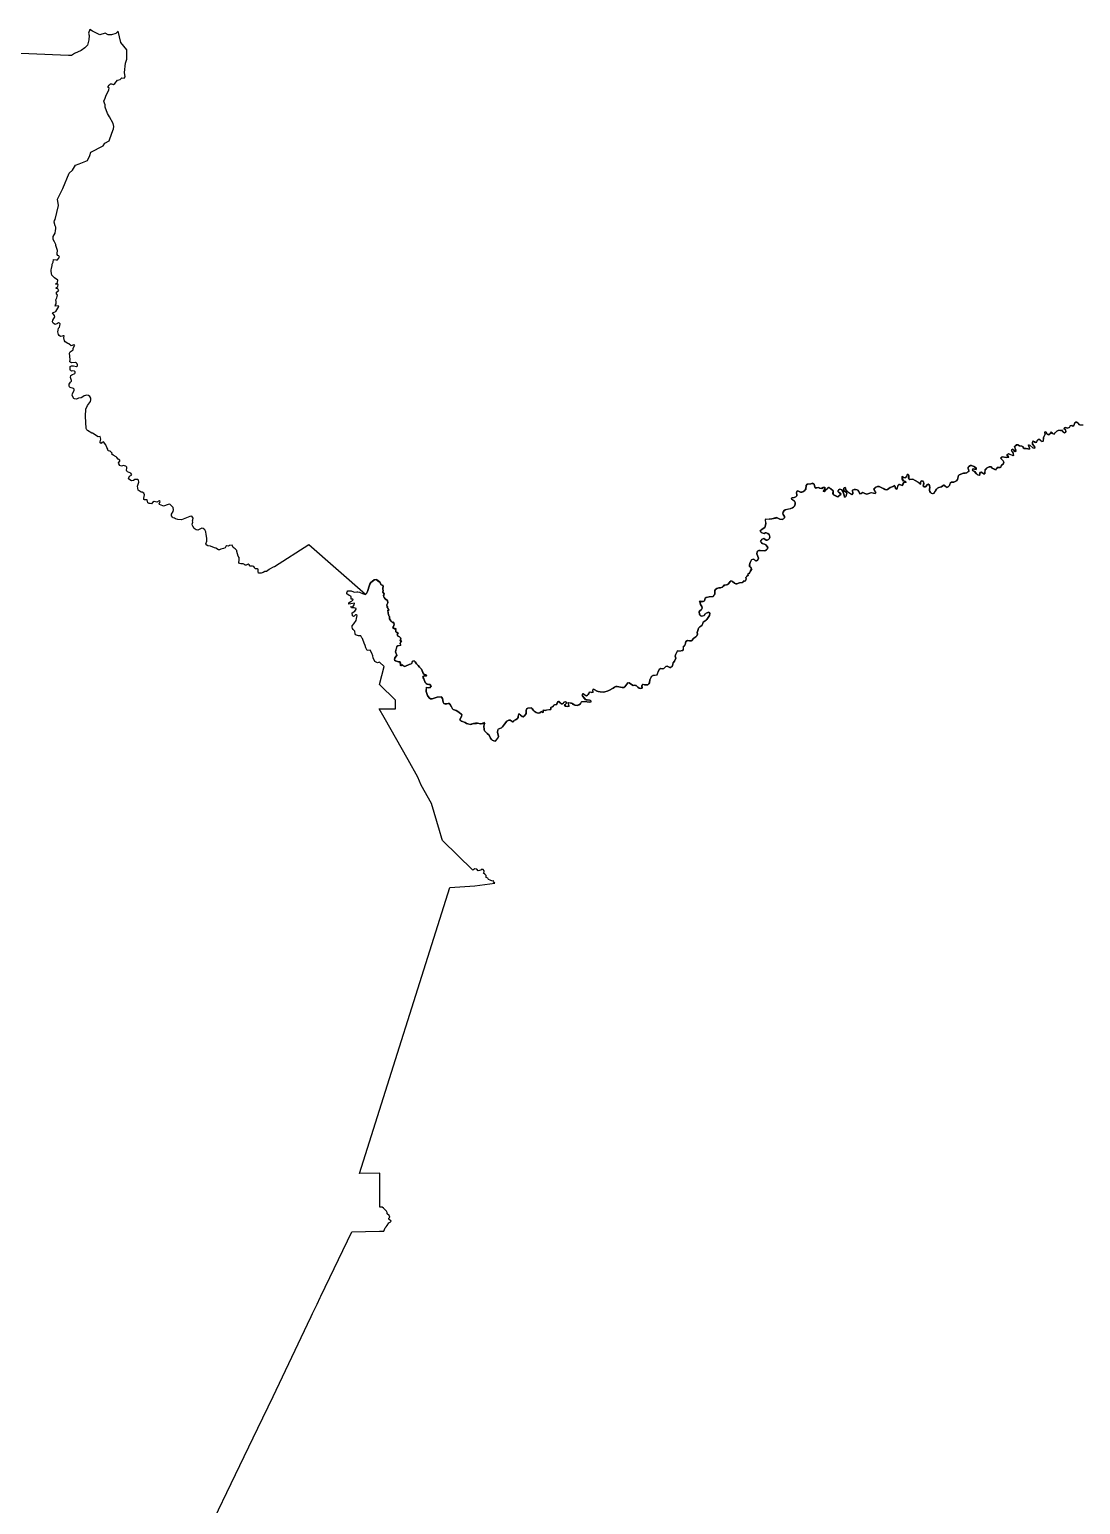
# Model space of a CAD drawing. Extents: x -74 to -34.8, y -33.8 to 5.3.
# Drawn here: x -58.528 to -56.103, y -19.663 to -16.261 of the extents above; entities that cross this region are included whole.
import ezdxf

# ---------------------------------------------------------------- set-up
doc = ezdxf.new("R2010")
doc.units = 0
doc.header["$LTSCALE"] = 2
doc.layers.add('UFEBRASIL', color=7, linetype='Continuous')

msp = doc.modelspace()

# ---------------------------------------------------------------- linework, layer by layer
at = {"layer": 'UFEBRASIL'}
for points in [[(-56.0969, -17.1736), (-56.1037, -17.1735), (-56.1052, -17.1725), (-56.1086, -17.1687), (-56.1123, -17.1663), (-56.114, -17.1666), (-56.1163, -17.1686), (-56.1185, -17.1744), (-56.1208, -17.1757), (-56.1231, -17.1746), (-56.1269, -17.175), (-56.1276, -17.1763), (-56.1288, -17.1794), (-56.1333, -17.1805), (-56.1355, -17.1801), (-56.1379, -17.1789), (-56.1401, -17.1795), (-56.1411, -17.1814), (-56.1378, -17.1847), (-56.1364, -17.1892), (-56.1378, -17.1905), (-56.1399, -17.1912), (-56.144, -17.1891), (-56.1453, -17.1849), (-56.149, -17.1859), (-56.1545, -17.1859), (-56.1572, -17.1871), (-56.161, -17.1915), (-56.1647, -17.1946), (-56.1675, -17.1928), (-56.1708, -17.1887), (-56.1749, -17.1951), (-56.1785, -17.1955), (-56.18, -17.1941), (-56.1832, -17.1892), (-56.1862, -17.1904), (-56.1845, -17.1946), (-56.1881, -17.2021), (-56.1891, -17.2104), (-56.1919, -17.211), (-56.1935, -17.2102), (-56.1982, -17.2062), (-56.2004, -17.2063), (-56.2027, -17.2091), (-56.2055, -17.2141), (-56.209, -17.2118), (-56.213, -17.2106), (-56.2138, -17.213), (-56.2133, -17.2174), (-56.2082, -17.2242), (-56.2088, -17.2273), (-56.213, -17.2259), (-56.22, -17.2201), (-56.2233, -17.2206), (-56.2203, -17.2269), (-56.2209, -17.2288), (-56.2286, -17.2271), (-56.2351, -17.2267), (-56.2355, -17.2239), (-56.2379, -17.2222), (-56.2433, -17.2211), (-56.2478, -17.2193), (-56.2513, -17.219), (-56.255, -17.2225), (-56.2523, -17.2342), (-56.2559, -17.2341), (-56.257, -17.2314), (-56.2591, -17.2293), (-56.2624, -17.2312), (-56.2618, -17.233), (-56.2581, -17.2378), (-56.2579, -17.2445), (-56.2667, -17.2403), (-56.269, -17.2398), (-56.2727, -17.2431), (-56.2718, -17.2445), (-56.2681, -17.2481), (-56.2735, -17.2484), (-56.2834, -17.2467), (-56.2854, -17.2474), (-56.2865, -17.2505), (-56.2811, -17.2558), (-56.2801, -17.2592), (-56.2817, -17.2634), (-56.2853, -17.2657), (-56.286, -17.2673), (-56.2866, -17.2704), (-56.2884, -17.2714), (-56.295, -17.2713), (-56.2972, -17.2745), (-56.2996, -17.2766), (-56.3035, -17.2743), (-56.3077, -17.2726), (-56.3093, -17.2698), (-56.3135, -17.2694), (-56.3196, -17.2725), (-56.3236, -17.2779), (-56.3233, -17.2857), (-56.3262, -17.2859), (-56.3322, -17.2817), (-56.335, -17.2824), (-56.3355, -17.2857), (-56.3359, -17.2899), (-56.3405, -17.2879), (-56.344, -17.2853), (-56.3482, -17.2795), (-56.3503, -17.279), (-56.352, -17.2764), (-56.3503, -17.2745), (-56.3478, -17.2747), (-56.3435, -17.2759), (-56.343, -17.273), (-56.3489, -17.2686), (-56.3544, -17.2666), (-56.3567, -17.267), (-56.3604, -17.269), (-56.3625, -17.2717), (-56.3624, -17.2739), (-56.3603, -17.2792), (-56.3607, -17.2808), (-56.3653, -17.2835), (-56.3692, -17.2841), (-56.3726, -17.2843), (-56.3831, -17.288), (-56.3847, -17.2899), (-56.3869, -17.2988), (-56.3889, -17.3019), (-56.3954, -17.3052), (-56.4005, -17.3054), (-56.4039, -17.3076), (-56.4047, -17.3098), (-56.4052, -17.3126), (-56.4081, -17.3161), (-56.4127, -17.3169), (-56.4187, -17.3119), (-56.4237, -17.3162), (-56.4298, -17.317), (-56.4326, -17.3186), (-56.435, -17.3211), (-56.4423, -17.3313), (-56.4441, -17.3316), (-56.4476, -17.3304), (-56.4493, -17.3291), (-56.4509, -17.3264), (-56.4513, -17.324), (-56.4513, -17.3205), (-56.4506, -17.3178), (-56.451, -17.3119), (-56.454, -17.3096), (-56.456, -17.3102), (-56.4609, -17.3156), (-56.464, -17.3157), (-56.4656, -17.3141), (-56.4645, -17.3068), (-56.465, -17.3048), (-56.4689, -17.3021), (-56.4712, -17.3034), (-56.4717, -17.3056), (-56.4731, -17.31), (-56.4774, -17.3054), (-56.4847, -17.301), (-56.4901, -17.2983), (-56.4982, -17.2987), (-56.4995, -17.2958), (-56.4992, -17.2896), (-56.5018, -17.2863), (-56.5026, -17.2874), (-56.5044, -17.2928), (-56.5081, -17.2953), (-56.5112, -17.2941), (-56.5144, -17.2921), (-56.5155, -17.2928), (-56.5127, -17.2995), (-56.5098, -17.3033), (-56.5053, -17.3048), (-56.506, -17.306), (-56.5117, -17.3065), (-56.5153, -17.3126), (-56.5221, -17.3106), (-56.5237, -17.3121), (-56.5272, -17.3212), (-56.5287, -17.3209), (-56.5299, -17.3191), (-56.5324, -17.313), (-56.5374, -17.3161), (-56.5417, -17.3172), (-56.5481, -17.3221), (-56.551, -17.3229), (-56.5555, -17.3207), (-56.5612, -17.3181), (-56.5657, -17.3155), (-56.5676, -17.3149), (-56.5712, -17.3153), (-56.577, -17.3173), (-56.5794, -17.3222), (-56.5783, -17.3246), (-56.5751, -17.3296), (-56.5766, -17.3311), (-56.5807, -17.3306), (-56.5865, -17.3294), (-56.589, -17.3307), (-56.5935, -17.3316), (-56.5959, -17.3325), (-56.6003, -17.3314), (-56.6033, -17.3293), (-56.6057, -17.3288), (-56.6098, -17.3323), (-56.6119, -17.3319), (-56.6146, -17.3266), (-56.6168, -17.3238), (-56.622, -17.3218), (-56.625, -17.3221), (-56.6286, -17.3238), (-56.6283, -17.3312), (-56.6304, -17.3342), (-56.6408, -17.327), (-56.6449, -17.3223), (-56.6461, -17.3171), (-56.6485, -17.3178), (-56.6494, -17.3195), (-56.649, -17.3258), (-56.6443, -17.328), (-56.6423, -17.3305), (-56.6446, -17.3383), (-56.6455, -17.3393), (-56.6477, -17.3395), (-56.6484, -17.3348), (-56.6515, -17.3265), (-56.6537, -17.323), (-56.6581, -17.3212), (-56.6609, -17.3225), (-56.6627, -17.3268), (-56.6614, -17.3283), (-56.6556, -17.3334), (-56.6567, -17.3345), (-56.6603, -17.3367), (-56.6621, -17.3389), (-56.6646, -17.338), (-56.6738, -17.3334), (-56.6743, -17.3321), (-56.6739, -17.3252), (-56.6787, -17.3201), (-56.6849, -17.3176), (-56.6855, -17.3193), (-56.6909, -17.3245), (-56.6959, -17.3269), (-56.6954, -17.3241), (-56.6925, -17.3209), (-56.693, -17.3175), (-56.696, -17.3171), (-56.6974, -17.3176), (-56.7017, -17.3199), (-56.7046, -17.3191), (-56.7083, -17.317), (-56.7109, -17.3182), (-56.7152, -17.3181), (-56.7161, -17.3166), (-56.7171, -17.3104), (-56.7199, -17.3078), (-56.7207, -17.3075), (-56.7251, -17.3091), (-56.7319, -17.3094), (-56.7339, -17.3099), (-56.736, -17.3127), (-56.7368, -17.3217), (-56.7388, -17.3245), (-56.7435, -17.3273), (-56.7457, -17.328), (-56.7487, -17.328), (-56.7547, -17.3254), (-56.7578, -17.3267), (-56.7583, -17.3299), (-56.7572, -17.3339), (-56.7572, -17.3368), (-56.7594, -17.3392), (-56.7633, -17.3404), (-56.7689, -17.3409), (-56.7695, -17.3439), (-56.7671, -17.3454), (-56.7625, -17.349), (-56.7609, -17.3516), (-56.7613, -17.356), (-56.7629, -17.3606), (-56.7648, -17.3629), (-56.7675, -17.3646), (-56.7731, -17.3664), (-56.7843, -17.3687), (-56.7867, -17.3705), (-56.789, -17.3741), (-56.7894, -17.3769), (-56.7887, -17.3799), (-56.7861, -17.3844), (-56.786, -17.3875), (-56.7879, -17.3895), (-56.791, -17.3911), (-56.7963, -17.3904), (-56.8044, -17.3866), (-56.8152, -17.3897), (-56.8213, -17.3907), (-56.8297, -17.3913), (-56.8303, -17.3931), (-56.8292, -17.4007), (-56.8302, -17.4074), (-56.8314, -17.4097), (-56.84, -17.415), (-56.842, -17.4182), (-56.8393, -17.4208), (-56.833, -17.4234), (-56.8303, -17.4218), (-56.8278, -17.422), (-56.8244, -17.4231), (-56.8212, -17.4261), (-56.8197, -17.4317), (-56.821, -17.4357), (-56.8227, -17.4376), (-56.8255, -17.4386), (-56.8282, -17.4385), (-56.8332, -17.435), (-56.8387, -17.4376), (-56.8409, -17.442), (-56.8398, -17.4438), (-56.8371, -17.4465), (-56.8319, -17.448), (-56.8288, -17.4499), (-56.8248, -17.4543), (-56.8246, -17.4558), (-56.8254, -17.4589), (-56.8271, -17.4609), (-56.8294, -17.4626), (-56.8322, -17.4637), (-56.8421, -17.463), (-56.8454, -17.4624), (-56.8478, -17.464), (-56.8487, -17.4659), (-56.8499, -17.4707), (-56.846, -17.4806), (-56.8475, -17.4839), (-56.8515, -17.487), (-56.8537, -17.4856), (-56.8558, -17.4835), (-56.8579, -17.4828), (-56.862, -17.4839), (-56.8652, -17.49), (-56.8667, -17.4955), (-56.8653, -17.5008), (-56.8615, -17.5052), (-56.8677, -17.5147), (-56.8705, -17.5162), (-56.8698, -17.5205), (-56.8724, -17.5225), (-56.8747, -17.5252), (-56.8744, -17.5282), (-56.8748, -17.5308), (-56.8772, -17.5332), (-56.8797, -17.5324), (-56.8835, -17.5367), (-56.8898, -17.5369), (-56.8958, -17.5394), (-56.8978, -17.5393), (-56.9013, -17.538), (-56.9057, -17.5341), (-56.9096, -17.5325), (-56.9114, -17.5344), (-56.9149, -17.5393), (-56.9175, -17.5414), (-56.9196, -17.542), (-56.9255, -17.5429), (-56.93, -17.5471), (-56.9337, -17.5489), (-56.9375, -17.549), (-56.9417, -17.5502), (-56.945, -17.5529), (-56.9462, -17.5548), (-56.9469, -17.5598), (-56.9464, -17.5631), (-56.9473, -17.5653), (-56.952, -17.5694), (-56.96, -17.5698), (-56.9668, -17.5714), (-56.9686, -17.573), (-56.9705, -17.5784), (-56.9735, -17.5804), (-56.9796, -17.5798), (-56.9824, -17.5802), (-56.9807, -17.5835), (-56.9799, -17.5869), (-56.9782, -17.5899), (-56.9769, -17.5921), (-56.976, -17.596), (-56.9773, -17.5984), (-56.9813, -17.602), (-56.9828, -17.6055), (-56.9814, -17.611), (-56.9789, -17.6133), (-56.9768, -17.6141), (-56.9715, -17.6128), (-56.9683, -17.609), (-56.9663, -17.6073), (-56.9605, -17.6052), (-56.9588, -17.6057), (-56.958, -17.608), (-56.9591, -17.6128), (-56.9647, -17.6217), (-56.9666, -17.6236), (-56.9736, -17.628), (-56.9741, -17.631), (-56.977, -17.6365), (-56.9811, -17.6389), (-56.9839, -17.6419), (-56.9852, -17.6448), (-56.9871, -17.6516), (-56.9868, -17.6559), (-56.9882, -17.6593), (-56.9907, -17.6618), (-56.9953, -17.6652), (-57.0004, -17.6707), (-57.0047, -17.6713), (-57.0096, -17.6705), (-57.0133, -17.6724), (-57.0141, -17.6761), (-57.0148, -17.6796), (-57.0166, -17.6823), (-57.0196, -17.6851), (-57.0193, -17.6922), (-57.022, -17.693), (-57.0266, -17.6945), (-57.0323, -17.6941), (-57.0334, -17.6947), (-57.0373, -17.7036), (-57.0377, -17.7062), (-57.0366, -17.7111), (-57.0399, -17.7179), (-57.0425, -17.7218), (-57.0449, -17.7303), (-57.0478, -17.7325), (-57.052, -17.7321), (-57.0567, -17.7295), (-57.0597, -17.7306), (-57.0642, -17.735), (-57.0666, -17.7356), (-57.0713, -17.735), (-57.0753, -17.7368), (-57.0769, -17.7425), (-57.0812, -17.7499), (-57.0892, -17.7508), (-57.0931, -17.7537), (-57.0965, -17.7608), (-57.0973, -17.7681), (-57.0986, -17.7704), (-57.1015, -17.7722), (-57.1053, -17.7723), (-57.1087, -17.7728), (-57.1136, -17.7717), (-57.1148, -17.7742), (-57.1144, -17.7783), (-57.1156, -17.7811), (-57.119, -17.781), (-57.1209, -17.7802), (-57.1244, -17.7781), (-57.128, -17.7741), (-57.1315, -17.7736), (-57.1347, -17.7742), (-57.1409, -17.7705), (-57.144, -17.7682), (-57.1481, -17.7685), (-57.154, -17.7773), (-57.1559, -17.7784), (-57.1601, -17.7788), (-57.1716, -17.7765), (-57.1749, -17.7762), (-57.1784, -17.7777), (-57.1811, -17.7801), (-57.1912, -17.7858), (-57.1946, -17.787), (-57.2006, -17.7888), (-57.2042, -17.7893), (-57.2111, -17.7889), (-57.2159, -17.788), (-57.2181, -17.7872), (-57.2271, -17.7828), (-57.2286, -17.7853), (-57.2281, -17.7903), (-57.2302, -17.7901), (-57.2361, -17.7893), (-57.237, -17.7922), (-57.2385, -17.7946), (-57.24, -17.7962), (-57.2445, -17.7978), (-57.2505, -17.793), (-57.252, -17.7935), (-57.2527, -17.796), (-57.2517, -17.798), (-57.244, -17.8069), (-57.2341, -17.8081), (-57.2325, -17.8094), (-57.2326, -17.8124), (-57.2367, -17.8125), (-57.2463, -17.811), (-57.2544, -17.8116), (-57.2554, -17.8129), (-57.2567, -17.8161), (-57.2603, -17.8189), (-57.2648, -17.8203), (-57.2692, -17.8195), (-57.2759, -17.8157), (-57.2775, -17.8146), (-57.2851, -17.8141), (-57.2849, -17.8155), (-57.2833, -17.8227), (-57.2868, -17.8225), (-57.2901, -17.8221), (-57.2935, -17.8199), (-57.292, -17.8175), (-57.2903, -17.8164), (-57.2882, -17.8142), (-57.2914, -17.8114), (-57.2939, -17.8125), (-57.298, -17.8164), (-57.3013, -17.816), (-57.3081, -17.8108), (-57.3093, -17.812), (-57.3127, -17.8186), (-57.3167, -17.8185), (-57.3177, -17.8192), (-57.3209, -17.823), (-57.3222, -17.8232), (-57.3248, -17.8245), (-57.3252, -17.8292), (-57.3351, -17.8311), (-57.3374, -17.8316), (-57.3426, -17.8313), (-57.3439, -17.8362), (-57.3467, -17.8341), (-57.3501, -17.8371), (-57.3535, -17.8379), (-57.3562, -17.8372), (-57.3586, -17.8361), (-57.3632, -17.8336), (-57.365, -17.8317), (-57.3696, -17.8255), (-57.3774, -17.8262), (-57.3807, -17.8285), (-57.3815, -17.832), (-57.3821, -17.8386), (-57.3857, -17.8443), (-57.3891, -17.846), (-57.3914, -17.8455), (-57.3951, -17.8426), (-57.3985, -17.8394), (-57.3993, -17.8404), (-57.3999, -17.8455), (-57.4006, -17.8478), (-57.4027, -17.8506), (-57.4068, -17.8531), (-57.4107, -17.8554), (-57.4107, -17.8581), (-57.4134, -17.8575), (-57.4191, -17.8541), (-57.4217, -17.8542), (-57.4263, -17.8564), (-57.4319, -17.8629), (-57.4364, -17.8697), (-57.4386, -17.8715), (-57.4429, -17.8735), (-57.4467, -17.8745), (-57.4473, -17.8757), (-57.4476, -17.8818), (-57.4459, -17.892), (-57.4471, -17.8953), (-57.4539, -17.9028), (-57.4564, -17.9018), (-57.4603, -17.8999), (-57.4619, -17.8985), (-57.4644, -17.8953), (-57.4671, -17.8886), (-57.4718, -17.8851), (-57.4777, -17.8789), (-57.4791, -17.8746), (-57.4794, -17.8687), (-57.4786, -17.8638), (-57.4776, -17.8591), (-57.4853, -17.8622), (-57.4875, -17.8623), (-57.4943, -17.8613), (-57.4984, -17.8612), (-57.5036, -17.8617), (-57.5113, -17.8639), (-57.5164, -17.8628), (-57.5191, -17.8617), (-57.5224, -17.8592), (-57.531, -17.856), (-57.5352, -17.8522), (-57.5306, -17.8429), (-57.531, -17.8391), (-57.5365, -17.8361), (-57.5392, -17.8337), (-57.5433, -17.8316), (-57.5499, -17.8297), (-57.552, -17.8282), (-57.5546, -17.8214), (-57.5587, -17.8154), (-57.5616, -17.8152), (-57.5697, -17.8166), (-57.5714, -17.8154), (-57.5735, -17.8128), (-57.5745, -17.8041), (-57.5779, -17.8002), (-57.5874, -17.801), (-57.5917, -17.8026), (-57.5989, -17.8045), (-57.6036, -17.8044), (-57.6059, -17.8023), (-57.6093, -17.7975), (-57.6122, -17.7881), (-57.6115, -17.7781), (-57.6073, -17.7796), (-57.6027, -17.779), (-57.601, -17.7753), (-57.6034, -17.7717), (-57.6099, -17.7711), (-57.6128, -17.7696), (-57.6149, -17.7668), (-57.6182, -17.7586), (-57.62, -17.7548), (-57.6184, -17.7524), (-57.6162, -17.7519), (-57.6115, -17.7518), (-57.6129, -17.7493), (-57.6186, -17.7478), (-57.6231, -17.7364), (-57.6282, -17.7318), (-57.6307, -17.7279), (-57.6345, -17.7242), (-57.6382, -17.7193), (-57.6403, -17.7174), (-57.6447, -17.7188), (-57.646, -17.7244), (-57.652, -17.7256), (-57.6604, -17.7291), (-57.6636, -17.7299), (-57.6685, -17.726), (-57.6705, -17.7286), (-57.6717, -17.7283), (-57.6724, -17.7197), (-57.6765, -17.7193), (-57.6846, -17.7165), (-57.6855, -17.7134), (-57.6845, -17.7102), (-57.6801, -17.704), (-57.6831, -17.6963), (-57.6798, -17.6835), (-57.6776, -17.6826), (-57.671, -17.6811), (-57.6728, -17.6773), (-57.6703, -17.6732), (-57.6688, -17.6719), (-57.6725, -17.6707), (-57.6714, -17.6686), (-57.671, -17.6666), (-57.6718, -17.6641), (-57.6744, -17.6616), (-57.6772, -17.66), (-57.6791, -17.6562), (-57.6769, -17.6522), (-57.6827, -17.6504), (-57.6816, -17.648), (-57.6841, -17.6422), (-57.6866, -17.6427), (-57.6892, -17.6388), (-57.6869, -17.6368), (-57.6865, -17.6324), (-57.6877, -17.6282), (-57.6902, -17.629), (-57.6927, -17.627), (-57.6929, -17.6268), (-57.6944, -17.6251), (-57.6969, -17.6206), (-57.6973, -17.6155), (-57.6998, -17.6111), (-57.7003, -17.6057), (-57.7012, -17.6001), (-57.6978, -17.5998), (-57.7024, -17.5932), (-57.7024, -17.5905), (-57.7035, -17.5883), (-57.7007, -17.5833), (-57.7016, -17.5778), (-57.7073, -17.5744), (-57.7094, -17.5711), (-57.7109, -17.5661), (-57.7098, -17.5626), (-57.7122, -17.5589), (-57.7118, -17.555), (-57.7125, -17.5521), (-57.7121, -17.5431), (-57.7141, -17.5424), (-57.7168, -17.541), (-57.7189, -17.5365), (-57.725, -17.531), (-57.7281, -17.5297), (-57.7326, -17.5307), (-57.7401, -17.5363), (-57.7425, -17.5405), (-57.7436, -17.5429), (-57.7478, -17.5575), (-57.7503, -17.5621), (-57.7523, -17.5645), (-57.8834, -17.4495), (-57.9626, -17.5003), (-57.9656, -17.5015), (-57.9736, -17.5057), (-57.975, -17.5063), (-57.9809, -17.5108), (-57.9846, -17.5112), (-57.9883, -17.5133), (-57.993, -17.5151), (-57.9981, -17.5153), (-57.9994, -17.5146), (-58.0001, -17.5111), (-58.0004, -17.5058), (-58.0018, -17.5049), (-58.0069, -17.5048), (-58.0087, -17.5016), (-58.0103, -17.4998), (-58.0133, -17.4987), (-58.0182, -17.499), (-58.021, -17.4958), (-58.0232, -17.4944), (-58.0277, -17.4963), (-58.0301, -17.4963), (-58.0318, -17.4951), (-58.0349, -17.4938), (-58.0401, -17.4936), (-58.0434, -17.4927), (-58.0448, -17.49), (-58.0439, -17.4853), (-58.0441, -17.4821), (-58.0441, -17.4789), (-58.0465, -17.4759), (-58.0495, -17.4652), (-58.0495, -17.463), (-58.0531, -17.4587), (-58.0579, -17.4554), (-58.0601, -17.4507), (-58.0662, -17.4512), (-58.0683, -17.4525), (-58.0724, -17.4521), (-58.0744, -17.4537), (-58.0764, -17.4563), (-58.0798, -17.4578), (-58.0859, -17.4595), (-58.0893, -17.4611), (-58.0914, -17.4609), (-58.0978, -17.4574), (-58.1012, -17.4563), (-58.11, -17.4526), (-58.1164, -17.4519), (-58.1184, -17.4504), (-58.1207, -17.4476), (-58.1189, -17.4415), (-58.1187, -17.4344), (-58.1204, -17.4257), (-58.121, -17.4197), (-58.1229, -17.4147), (-58.1268, -17.4122), (-58.1299, -17.4115), (-58.1333, -17.4125), (-58.1393, -17.4156), (-58.1432, -17.4147), (-58.1455, -17.4137), (-58.1474, -17.4116), (-58.1506, -17.4068), (-58.1517, -17.4048), (-58.1525, -17.402), (-58.1512, -17.3972), (-58.1515, -17.3945), (-58.1511, -17.392), (-58.1498, -17.3878), (-58.1532, -17.3836), (-58.1581, -17.3845), (-58.1692, -17.3892), (-58.1772, -17.3916), (-58.1854, -17.3915), (-58.1905, -17.3898), (-58.1935, -17.3881), (-58.1964, -17.3872), (-58.1981, -17.3861), (-58.2004, -17.383), (-58.2001, -17.3787), (-58.1963, -17.3728), (-58.1951, -17.369), (-58.1966, -17.3637), (-58.1999, -17.3593), (-58.2022, -17.357), (-58.2041, -17.3561), (-58.2079, -17.3563), (-58.2188, -17.3604), (-58.2203, -17.36), (-58.2277, -17.3567), (-58.2285, -17.3547), (-58.2264, -17.3497), (-58.2286, -17.3479), (-58.2336, -17.3514), (-58.2404, -17.3496), (-58.2439, -17.3516), (-58.2465, -17.3549), (-58.2493, -17.3543), (-58.2516, -17.3543), (-58.2547, -17.3525), (-58.2563, -17.3461), (-58.2621, -17.3456), (-58.2636, -17.3447), (-58.2638, -17.3422), (-58.2623, -17.3344), (-58.2637, -17.3304), (-58.2676, -17.3278), (-58.2702, -17.3281), (-58.2766, -17.3237), (-58.2786, -17.314), (-58.2755, -17.3049), (-58.2765, -17.3006), (-58.2783, -17.2992), (-58.2843, -17.2991), (-58.2877, -17.3011), (-58.292, -17.3019), (-58.294, -17.3015), (-58.2991, -17.2971), (-58.2988, -17.2947), (-58.2969, -17.2913), (-58.2918, -17.2885), (-58.2926, -17.2863), (-58.2942, -17.2845), (-58.3017, -17.2812), (-58.3033, -17.2799), (-58.3039, -17.2772), (-58.3032, -17.2729), (-58.3035, -17.2703), (-58.3057, -17.2679), (-58.3085, -17.2671), (-58.3105, -17.2668), (-58.3129, -17.2671), (-58.3156, -17.268), (-58.3191, -17.2668), (-58.3219, -17.2625), (-58.3221, -17.2602), (-58.3193, -17.2564), (-58.3196, -17.2545), (-58.3233, -17.252), (-58.3263, -17.2481), (-58.328, -17.2469), (-58.3343, -17.2427), (-58.3379, -17.2402), (-58.3373, -17.2384), (-58.3415, -17.2334), (-58.3434, -17.2337), (-58.346, -17.2327), (-58.347, -17.2286), (-58.3495, -17.2252), (-58.3516, -17.2191), (-58.3566, -17.2123), (-58.3611, -17.2132), (-58.3621, -17.2158), (-58.3643, -17.2143), (-58.3648, -17.2122), (-58.3634, -17.2062), (-58.3636, -17.2031), (-58.3646, -17.1998), (-58.3696, -17.2004), (-58.382, -17.1921), (-58.3839, -17.1922), (-58.3938, -17.1862), (-58.3955, -17.1845), (-58.397, -17.1816), (-58.3981, -17.1529), (-58.3976, -17.1368), (-58.3938, -17.128), (-58.3873, -17.1189), (-58.386, -17.1154), (-58.3863, -17.1114), (-58.3883, -17.1078), (-58.3919, -17.1054), (-58.3959, -17.1046), (-58.3984, -17.1048), (-58.4017, -17.1062), (-58.4045, -17.1084), (-58.4084, -17.1105), (-58.4149, -17.1117), (-58.4192, -17.1137), (-58.4235, -17.1132), (-58.4254, -17.112), (-58.4291, -17.1053), (-58.4284, -17.1002), (-58.4251, -17.0948), (-58.4247, -17.0929), (-58.425, -17.0902), (-58.4264, -17.0887), (-58.4341, -17.0866), (-58.4353, -17.0848), (-58.436, -17.0828), (-58.4358, -17.0788), (-58.4328, -17.0746), (-58.4306, -17.0723), (-58.4307, -17.0702), (-58.433, -17.0635), (-58.4322, -17.0588), (-58.4299, -17.0572), (-58.4234, -17.0541), (-58.422, -17.0526), (-58.4221, -17.0505), (-58.4239, -17.0492), (-58.428, -17.0485), (-58.4304, -17.0488), (-58.4328, -17.0478), (-58.4342, -17.0457), (-58.4335, -17.038), (-58.4307, -17.0368), (-58.4258, -17.0369), (-58.4191, -17.0381), (-58.4171, -17.0368), (-58.4168, -17.0347), (-58.4176, -17.0325), (-58.4193, -17.0303), (-58.4217, -17.0292), (-58.4302, -17.0296), (-58.432, -17.0293), (-58.435, -17.0272), (-58.4336, -17.0218), (-58.4356, -17.0076), (-58.4338, -17.0045), (-58.4291, -17.0017), (-58.4273, -16.9995), (-58.4266, -16.9959), (-58.423, -16.9893), (-58.4254, -16.9885), (-58.4315, -16.9908), (-58.4366, -16.9859), (-58.439, -16.9852), (-58.4451, -16.9817), (-58.4471, -16.9788), (-58.4483, -16.9718), (-58.4477, -16.9678), (-58.45, -16.9675), (-58.4526, -16.9686), (-58.4562, -16.9694), (-58.4596, -16.967), (-58.461, -16.9647), (-58.462, -16.9582), (-58.4618, -16.9545), (-58.4607, -16.9499), (-58.4587, -16.9474), (-58.4576, -16.9445), (-58.4568, -16.94), (-58.4583, -16.9384), (-58.4605, -16.9377), (-58.4632, -16.9394), (-58.4686, -16.9411), (-58.4729, -16.938), (-58.4744, -16.935), (-58.4735, -16.9311), (-58.4689, -16.924), (-58.4698, -16.9209), (-58.4733, -16.9169), (-58.4745, -16.9145), (-58.4669, -16.9111), (-58.462, -16.9041), (-58.4603, -16.9), (-58.4617, -16.8986), (-58.4682, -16.8989), (-58.4679, -16.8964), (-58.4664, -16.8938), (-58.4658, -16.8883), (-58.4673, -16.8846), (-58.4649, -16.8802), (-58.4632, -16.8734), (-58.4663, -16.8688), (-58.4626, -16.8648), (-58.4603, -16.8635), (-58.4624, -16.8594), (-58.4661, -16.8584), (-58.4659, -16.8569), (-58.4623, -16.8535), (-58.4615, -16.8495), (-58.468, -16.8482), (-58.4634, -16.8443), (-58.4626, -16.8393), (-58.47, -16.8339), (-58.476, -16.8274), (-58.4774, -16.819), (-58.4775, -16.8155), (-58.4771, -16.8122), (-58.4753, -16.8053), (-58.4753, -16.8025), (-58.4728, -16.7976), (-58.472, -16.7914), (-58.4665, -16.7926), (-58.4634, -16.7924), (-58.4587, -16.786), (-58.4602, -16.7832), (-58.4621, -16.7821), (-58.4635, -16.78), (-58.4639, -16.7774), (-58.4633, -16.7709), (-58.4666, -16.7592), (-58.4667, -16.7569), (-58.47, -16.7507), (-58.4734, -16.7452), (-58.4729, -16.7382), (-58.4683, -16.731), (-58.4678, -16.7247), (-58.4668, -16.7208), (-58.4668, -16.7167), (-58.4681, -16.7139), (-58.4707, -16.7055), (-58.4701, -16.7014), (-58.4686, -16.6989), (-58.4609, -16.6667), (-58.4631, -16.6522), (-58.4509, -16.6276), (-58.4361, -16.5924), (-58.4281, -16.5857), (-58.4213, -16.5736), (-58.4132, -16.5708), (-58.3938, -16.5629), (-58.3887, -16.5518), (-58.3861, -16.5436), (-58.3578, -16.5294), (-58.3539, -16.5234), (-58.3439, -16.5177), (-58.3378, -16.5001), (-58.3338, -16.49), (-58.3333, -16.4845), (-58.3347, -16.478), (-58.3429, -16.4622), (-58.3477, -16.4545), (-58.3529, -16.44), (-58.3533, -16.4351), (-58.3545, -16.4312), (-58.3562, -16.4263), (-58.3528, -16.4192), (-58.3511, -16.4128), (-58.3476, -16.4067), (-58.3448, -16.4002), (-58.3442, -16.3954), (-58.3464, -16.3949), (-58.3463, -16.3927), (-58.3442, -16.3893), (-58.3406, -16.3865), (-58.3383, -16.3861), (-58.3338, -16.3878), (-58.3311, -16.3856), (-58.3278, -16.3819), (-58.3244, -16.378), (-58.3186, -16.3763), (-58.3146, -16.3721), (-58.3093, -16.3729), (-58.3071, -16.3702), (-58.3088, -16.3603), (-58.3065, -16.3384), (-58.3032, -16.3295), (-58.3031, -16.3077), (-58.3169, -16.2909), (-58.3231, -16.2648), (-58.3244, -16.2664), (-58.3271, -16.2689), (-58.3284, -16.2705), (-58.3385, -16.2731), (-58.3464, -16.2733), (-58.3533, -16.2694), (-58.3657, -16.2733), (-58.3823, -16.2647), (-58.3887, -16.261), (-58.3912, -16.2694), (-58.3901, -16.2748), (-58.3909, -16.2845), (-58.3942, -16.2968), (-58.3997, -16.3032), (-58.4084, -16.3092), (-58.4239, -16.3166), (-58.4305, -16.3213), (-58.4374, -16.321), (-58.6214, -16.3133)], [(-58.1318, -19.7585), (-58.0323, -19.5525), (-58.0009, -19.4871), (-57.9657, -19.4136), (-57.8863, -19.2475), (-57.8777, -19.2293), (-57.8745, -19.2225), (-57.8642, -19.2008), (-57.8568, -19.1858), (-57.8554, -19.1828), (-57.7844, -19.0339), (-57.7523, -19.0331), (-57.7204, -19.0328), (-57.7102, -19.0326), (-57.707, -19.0253), (-57.7047, -19.0226), (-57.7026, -19.0199), (-57.6989, -19.0135), (-57.6958, -19.0116), (-57.6934, -19.0092), (-57.6989, -19.0053), (-57.6984, -19.0029), (-57.6967, -19.0001), (-57.6978, -18.9963), (-57.7023, -18.9927), (-57.7027, -18.9893), (-57.7044, -18.9865), (-57.7089, -18.982), (-57.7108, -18.9794), (-57.7143, -18.9774), (-57.7193, -18.977), (-57.7198, -18.8991), (-57.7667, -18.8993), (-57.5578, -18.2403), (-57.5, -18.2361), (-57.4544, -18.23), (-57.4569, -18.2279), (-57.4563, -18.2265), (-57.4575, -18.2249), (-57.4595, -18.2254), (-57.4645, -18.2234), (-57.4688, -18.2213), (-57.4701, -18.2183), (-57.4743, -18.217), (-57.4738, -18.2125), (-57.4768, -18.2089), (-57.4805, -18.2068), (-57.4785, -18.204), (-57.4787, -18.2017), (-57.4812, -18.1987), (-57.485, -18.1973), (-57.4852, -18.1991), (-57.4869, -18.2002), (-57.4893, -18.2007), (-57.4924, -18.2018), (-57.496, -18.1976), (-57.5004, -18.1969), (-57.5028, -18.1981), (-57.5051, -18.2003), (-57.5749, -18.1319), (-57.5764, -18.1268), (-57.5818, -18.1083), (-57.6001, -18.0464), (-57.6242, -18.0041), (-57.6319, -17.9856), (-57.6541, -17.9457), (-57.7097, -17.8482), (-57.7207, -17.8279), (-57.6832, -17.8281), (-57.6832, -17.808), (-57.7201, -17.7717), (-57.7096, -17.7299), (-57.7204, -17.7202), (-57.7246, -17.7214), (-57.7278, -17.7206), (-57.731, -17.7188), (-57.7347, -17.7104), (-57.7356, -17.7055), (-57.7378, -17.6992), (-57.7419, -17.6929), (-57.749, -17.6932), (-57.7515, -17.6875), (-57.7531, -17.6815), (-57.7557, -17.6765), (-57.7584, -17.6681), (-57.7595, -17.666), (-57.7606, -17.6639), (-57.7636, -17.6598), (-57.7687, -17.6598), (-57.7757, -17.657), (-57.7764, -17.6552), (-57.7769, -17.6491), (-57.7808, -17.6449), (-57.7822, -17.6427), (-57.7833, -17.6393), (-57.7829, -17.6362), (-57.7793, -17.6317), (-57.7737, -17.6245), (-57.7732, -17.6194), (-57.7719, -17.6129), (-57.774, -17.6109), (-57.7756, -17.6111), (-57.7787, -17.6145), (-57.78, -17.615), (-57.7826, -17.613), (-57.7835, -17.6062), (-57.7773, -17.6028), (-57.774, -17.598), (-57.7744, -17.5967), (-57.7789, -17.5949), (-57.7851, -17.5952), (-57.7861, -17.5918), (-57.782, -17.5924), (-57.7788, -17.5877), (-57.7777, -17.5845), (-57.7864, -17.5858), (-57.7908, -17.5867), (-57.7909, -17.5837), (-57.7898, -17.5825), (-57.7864, -17.5802), (-57.781, -17.5776), (-57.7816, -17.575), (-57.7854, -17.5752), (-57.7852, -17.57), (-57.7865, -17.5683), (-57.7905, -17.5668), (-57.7953, -17.5627), (-57.7957, -17.56), (-57.795, -17.558), (-57.7929, -17.5557), (-57.7893, -17.5556), (-57.7857, -17.5555), (-57.7804, -17.5579), (-57.7769, -17.5586), (-57.7727, -17.5579), (-57.7705, -17.558), (-57.7666, -17.5586), (-57.7596, -17.5622), (-57.7523, -17.5645), (-57.7503, -17.5621), (-57.7478, -17.5575), (-57.7436, -17.5429), (-57.7425, -17.5405), (-57.7401, -17.5363), (-57.731, -17.5298), (-57.7281, -17.5297), (-57.7244, -17.5325), (-57.7189, -17.5365), (-57.7168, -17.541), (-57.7141, -17.5424), (-57.7117, -17.5444), (-57.7125, -17.5521), (-57.7118, -17.555), (-57.7122, -17.5589), (-57.7098, -17.5626), (-57.7107, -17.5678), (-57.7094, -17.5711), (-57.7062, -17.5754), (-57.7016, -17.5778), (-57.7007, -17.5833), (-57.7039, -17.5897), (-57.7021, -17.592), (-57.7018, -17.5946), (-57.6987, -17.6011), (-57.7021, -17.6012), (-57.7003, -17.6057), (-57.6994, -17.6125), (-57.6973, -17.6155), (-57.6969, -17.6206), (-57.6944, -17.6251), (-57.6896, -17.6286), (-57.6877, -17.6282), (-57.6868, -17.6293), (-57.6865, -17.6324), (-57.6878, -17.6379), (-57.6899, -17.6403), (-57.6853, -17.643), (-57.6827, -17.6427), (-57.6829, -17.6488), (-57.6816, -17.6511), (-57.6768, -17.6536), (-57.6794, -17.6577), (-57.6772, -17.66), (-57.6744, -17.6616), (-57.6718, -17.6641), (-57.671, -17.6666), (-57.6714, -17.6686), (-57.6725, -17.6707), (-57.6703, -17.6732), (-57.6719, -17.6744), (-57.6728, -17.6787), (-57.672, -17.6821), (-57.6776, -17.6826), (-57.6807, -17.6849), (-57.6831, -17.6963), (-57.6805, -17.7052), (-57.6845, -17.7102), (-57.6853, -17.7153), (-57.6831, -17.7174), (-57.6765, -17.7193), (-57.6724, -17.7197), (-57.6705, -17.7286), (-57.6685, -17.726), (-57.6671, -17.7261), (-57.6636, -17.7299), (-57.6604, -17.7291), (-57.652, -17.7256), (-57.6453, -17.7234), (-57.6435, -17.7175), (-57.6403, -17.7174), (-57.6382, -17.7193), (-57.6345, -17.7242), (-57.6307, -17.7279), (-57.6282, -17.7318), (-57.6231, -17.7364), (-57.6176, -17.7489), (-57.612, -17.7503), (-57.6129, -17.7526), (-57.6162, -17.7519), (-57.6195, -17.7531), (-57.6197, -17.7564), (-57.6182, -17.7586), (-57.6149, -17.7668), (-57.6128, -17.7696), (-57.6099, -17.7711), (-57.6023, -17.7726), (-57.6008, -17.7767), (-57.6045, -17.7797), (-57.6073, -17.7796), (-57.6126, -17.7794), (-57.6122, -17.7881), (-57.6093, -17.7975), (-57.6059, -17.8023), (-57.6024, -17.8049), (-57.5989, -17.8045), (-57.5917, -17.8026), (-57.5874, -17.801), (-57.5763, -17.8005), (-57.5745, -17.8041), (-57.5735, -17.8128), (-57.5714, -17.8154), (-57.5677, -17.8168), (-57.5616, -17.8152), (-57.5576, -17.8162), (-57.5546, -17.8214), (-57.552, -17.8282), (-57.5499, -17.8297), (-57.5433, -17.8316), (-57.5392, -17.8337), (-57.5365, -17.8361), (-57.5305, -17.8409), (-57.531, -17.8446), (-57.5348, -17.8536), (-57.531, -17.856), (-57.5224, -17.8592), (-57.5191, -17.8617), (-57.5164, -17.8628), (-57.5094, -17.8639), (-57.5036, -17.8617), (-57.4967, -17.8615), (-57.4943, -17.8613), (-57.4875, -17.8623), (-57.4853, -17.8622), (-57.4774, -17.8608), (-57.4786, -17.8638), (-57.4794, -17.8687), (-57.4789, -17.8754), (-57.4777, -17.8789), (-57.4718, -17.8851), (-57.4671, -17.8886), (-57.4644, -17.8953), (-57.4619, -17.8985), (-57.4603, -17.8999), (-57.4564, -17.9018), (-57.4525, -17.9026), (-57.4471, -17.8953), (-57.4459, -17.892), (-57.4476, -17.8818), (-57.4467, -17.8745), (-57.4454, -17.8738), (-57.4429, -17.8735), (-57.4386, -17.8715), (-57.4364, -17.8697), (-57.4319, -17.8629), (-57.4263, -17.8564), (-57.4217, -17.8542), (-57.4172, -17.8547), (-57.4134, -17.8575), (-57.4101, -17.8569), (-57.4098, -17.8539), (-57.4068, -17.8531), (-57.4027, -17.8506), (-57.4006, -17.8478), (-57.3999, -17.8455), (-57.3985, -17.8394), (-57.3971, -17.8399), (-57.3951, -17.8426), (-57.3914, -17.8455), (-57.3891, -17.846), (-57.3847, -17.8434), (-57.3821, -17.8386), (-57.3815, -17.832), (-57.3801, -17.8273), (-57.3765, -17.8258), (-57.3681, -17.8262), (-57.365, -17.8317), (-57.3632, -17.8336), (-57.3586, -17.8361), (-57.3562, -17.8372), (-57.3535, -17.8379), (-57.3501, -17.8371), (-57.3467, -17.8341), (-57.3424, -17.836), (-57.3414, -17.8306), (-57.3374, -17.8316), (-57.3335, -17.8302), (-57.3252, -17.8292), (-57.3248, -17.8245), (-57.3209, -17.823), (-57.3195, -17.8218), (-57.3167, -17.8185), (-57.3153, -17.8182), (-57.3114, -17.8178), (-57.3081, -17.8108), (-57.3065, -17.8105), (-57.2998, -17.8168), (-57.2966, -17.8154), (-57.2939, -17.8125), (-57.29, -17.8116), (-57.2882, -17.8142), (-57.2903, -17.8164), (-57.292, -17.8175), (-57.2923, -17.8214), (-57.2901, -17.8221), (-57.2868, -17.8225), (-57.2829, -17.8214), (-57.2851, -17.8141), (-57.2838, -17.8129), (-57.2759, -17.8157), (-57.2748, -17.8171), (-57.2692, -17.8195), (-57.2631, -17.8201), (-57.2603, -17.8189), (-57.2567, -17.8161), (-57.2544, -17.8116), (-57.2526, -17.8108), (-57.2463, -17.811), (-57.2367, -17.8125), (-57.2316, -17.8112), (-57.2325, -17.8094), (-57.2356, -17.8076), (-57.2455, -17.8063), (-57.2517, -17.798), (-57.2527, -17.796), (-57.2505, -17.793), (-57.2489, -17.7937), (-57.243, -17.7976), (-57.24, -17.7962), (-57.2385, -17.7946), (-57.237, -17.7922), (-57.2351, -17.7883), (-57.2302, -17.7901), (-57.2276, -17.7891), (-57.2283, -17.7839), (-57.2252, -17.7828), (-57.2181, -17.7872), (-57.2159, -17.788), (-57.2111, -17.7889), (-57.2042, -17.7893), (-57.2006, -17.7888), (-57.1946, -17.787), (-57.1912, -17.7858), (-57.1811, -17.7801), (-57.1784, -17.7777), (-57.1749, -17.7762), (-57.1716, -17.7765), (-57.1601, -17.7788), (-57.1559, -17.7784), (-57.154, -17.7773), (-57.1467, -17.7675), (-57.144, -17.7682), (-57.1409, -17.7705), (-57.1347, -17.7742), (-57.1315, -17.7736), (-57.1269, -17.7749), (-57.1244, -17.7781), (-57.1209, -17.7802), (-57.119, -17.781), (-57.1144, -17.7801), (-57.1149, -17.777), (-57.1148, -17.7742), (-57.112, -17.7713), (-57.1087, -17.7728), (-57.1037, -17.7726), (-57.1015, -17.7722), (-57.0986, -17.7704), (-57.0973, -17.7681), (-57.0965, -17.7608), (-57.0922, -17.7524), (-57.0892, -17.7508), (-57.0798, -17.7491), (-57.0769, -17.7425), (-57.0739, -17.7355), (-57.0713, -17.735), (-57.0666, -17.7356), (-57.0642, -17.735), (-57.0597, -17.7306), (-57.0567, -17.7295), (-57.0502, -17.7327), (-57.0478, -17.7325), (-57.044, -17.7288), (-57.0425, -17.7218), (-57.0399, -17.7179), (-57.0366, -17.7111), (-57.0377, -17.7062), (-57.0373, -17.7036), (-57.0323, -17.6941), (-57.0304, -17.694), (-57.0247, -17.6942), (-57.0207, -17.693), (-57.0188, -17.691), (-57.0188, -17.6838), (-57.0166, -17.6823), (-57.0148, -17.6796), (-57.0141, -17.6761), (-57.0133, -17.6724), (-57.0096, -17.6705), (-57.0047, -17.6713), (-57.0004, -17.6707), (-56.9953, -17.6652), (-56.9907, -17.6618), (-56.9882, -17.6593), (-56.9868, -17.6559), (-56.9871, -17.6516), (-56.9852, -17.6448), (-56.9839, -17.6419), (-56.9811, -17.6389), (-56.9757, -17.6351), (-56.9741, -17.631), (-56.9736, -17.628), (-56.9666, -17.6236), (-56.9647, -17.6217), (-56.9591, -17.6128), (-56.958, -17.608), (-56.9605, -17.6052), (-56.9624, -17.6054), (-56.9663, -17.6073), (-56.9683, -17.609), (-56.9728, -17.6136), (-56.9768, -17.6141), (-56.9789, -17.6133), (-56.9823, -17.6096), (-56.9824, -17.6039), (-56.9813, -17.602), (-56.9773, -17.5984), (-56.976, -17.596), (-56.9769, -17.5921), (-56.9782, -17.5899), (-56.9799, -17.5869), (-56.9807, -17.5835), (-56.9811, -17.5795), (-56.978, -17.5807), (-56.9735, -17.5804), (-56.9705, -17.5784), (-56.9686, -17.573), (-56.9668, -17.5714), (-56.96, -17.5698), (-56.9504, -17.5686), (-56.9473, -17.5653), (-56.9464, -17.5631), (-56.9469, -17.5598), (-56.9462, -17.5548), (-56.945, -17.5529), (-56.9417, -17.5502), (-56.9375, -17.549), (-56.9337, -17.5489), (-56.93, -17.5471), (-56.9238, -17.5419), (-56.9196, -17.542), (-56.9175, -17.5414), (-56.9149, -17.5393), (-56.9114, -17.5344), (-56.9082, -17.5326), (-56.9057, -17.5341), (-56.9013, -17.538), (-56.8978, -17.5393), (-56.8958, -17.5394), (-56.8898, -17.5369), (-56.8835, -17.5367), (-56.8782, -17.5323), (-56.876, -17.533), (-56.8748, -17.5308), (-56.8744, -17.5282), (-56.8747, -17.5252), (-56.8724, -17.5225), (-56.8696, -17.5189), (-56.8692, -17.5149), (-56.8666, -17.5155), (-56.862, -17.5034), (-56.8662, -17.4996), (-56.8667, -17.4955), (-56.8652, -17.49), (-56.8609, -17.4833), (-56.8579, -17.4828), (-56.8558, -17.4835), (-56.8537, -17.4856), (-56.8502, -17.4868), (-56.8475, -17.4839), (-56.846, -17.4806), (-56.8499, -17.4707), (-56.8487, -17.4659), (-56.8478, -17.464), (-56.8454, -17.4624), (-56.8421, -17.463), (-56.8322, -17.4637), (-56.8294, -17.4626), (-56.8271, -17.4609), (-56.8254, -17.4589), (-56.8248, -17.4543), (-56.8255, -17.4531), (-56.8288, -17.4499), (-56.8319, -17.448), (-56.8371, -17.4465), (-56.8398, -17.4438), (-56.8409, -17.442), (-56.837, -17.4365), (-56.8332, -17.435), (-56.8282, -17.4385), (-56.8255, -17.4386), (-56.8227, -17.4376), (-56.8205, -17.4347), (-56.8196, -17.4302), (-56.8212, -17.4261), (-56.8244, -17.4231), (-56.8278, -17.422), (-56.8303, -17.4218), (-56.8343, -17.4235), (-56.8393, -17.4208), (-56.842, -17.4167), (-56.84, -17.415), (-56.8314, -17.4097), (-56.8302, -17.4074), (-56.8292, -17.4007), (-56.8297, -17.3913), (-56.8287, -17.39), (-56.8213, -17.3907), (-56.8152, -17.3897), (-56.8028, -17.387), (-56.7963, -17.3904), (-56.791, -17.3911), (-56.7879, -17.3895), (-56.786, -17.3875), (-56.7861, -17.3844), (-56.7887, -17.3799), (-56.7894, -17.3769), (-56.789, -17.3741), (-56.7867, -17.3705), (-56.7825, -17.3681), (-56.7715, -17.3659), (-56.7675, -17.3646), (-56.7648, -17.3629), (-56.7629, -17.3606), (-56.7613, -17.356), (-56.7609, -17.3516), (-56.7625, -17.349), (-56.7686, -17.3448), (-56.7696, -17.3423), (-56.7675, -17.3403), (-56.7633, -17.3404), (-56.7594, -17.3392), (-56.7572, -17.3368), (-56.7572, -17.3339), (-56.7583, -17.3299), (-56.7569, -17.3257), (-56.7547, -17.3254), (-56.7487, -17.328), (-56.7457, -17.328), (-56.7435, -17.3273), (-56.7388, -17.3245), (-56.7365, -17.3207), (-56.736, -17.3127), (-56.7339, -17.3099), (-56.7319, -17.3094), (-56.7251, -17.3091), (-56.7193, -17.308), (-56.718, -17.3083), (-56.7171, -17.3104), (-56.7152, -17.3181), (-56.7135, -17.3188), (-56.7109, -17.3182), (-56.7068, -17.317), (-56.7046, -17.3191), (-56.7, -17.3196), (-56.696, -17.3171), (-56.693, -17.3175), (-56.6919, -17.3181), (-56.6934, -17.3225), (-56.6963, -17.3255), (-56.6944, -17.3267), (-56.6909, -17.3245), (-56.6849, -17.3176), (-56.6832, -17.3166), (-56.6787, -17.3201), (-56.6739, -17.3252), (-56.6738, -17.3334), (-56.6725, -17.3346), (-56.6636, -17.3388), (-56.6607, -17.3382), (-56.6594, -17.3355), (-56.6556, -17.3334), (-56.6552, -17.3318), (-56.6614, -17.3283), (-56.6627, -17.3268), (-56.6598, -17.3216), (-56.6567, -17.3214), (-56.6537, -17.323), (-56.6515, -17.3265), (-56.6484, -17.3348), (-56.6477, -17.3395), (-56.6446, -17.3383), (-56.6439, -17.3369), (-56.6423, -17.3305), (-56.6443, -17.328), (-56.6499, -17.3242), (-56.6485, -17.3178), (-56.6461, -17.3171), (-56.6452, -17.3185), (-56.6449, -17.3223), (-56.6408, -17.327), (-56.6291, -17.3336), (-56.6283, -17.3312), (-56.6286, -17.3238), (-56.625, -17.3221), (-56.62, -17.322), (-56.6168, -17.3238), (-56.6146, -17.3266), (-56.6119, -17.3319), (-56.6091, -17.3313), (-56.6057, -17.3288), (-56.6033, -17.3293), (-56.6003, -17.3314), (-56.5959, -17.3325), (-56.5935, -17.3316), (-56.589, -17.3307), (-56.5849, -17.3292), (-56.5807, -17.3306), (-56.5766, -17.3311), (-56.5749, -17.3281), (-56.5783, -17.3246), (-56.5794, -17.3203), (-56.577, -17.3173), (-56.5712, -17.3153), (-56.5676, -17.3149), (-56.5657, -17.3155), (-56.5612, -17.3181), (-56.5542, -17.3218), (-56.551, -17.3229), (-56.5481, -17.3221), (-56.5417, -17.3172), (-56.5374, -17.3161), (-56.531, -17.3135), (-56.5299, -17.3191), (-56.5272, -17.3212), (-56.526, -17.3205), (-56.5237, -17.3121), (-56.5203, -17.3098), (-56.5139, -17.3128), (-56.5098, -17.3059), (-56.5053, -17.3048), (-56.5067, -17.3039), (-56.5112, -17.3024), (-56.514, -17.2982), (-56.5144, -17.2921), (-56.513, -17.2924), (-56.5112, -17.2941), (-56.5068, -17.2947), (-56.5044, -17.2928), (-56.5018, -17.2863), (-56.5005, -17.2864), (-56.4992, -17.2896), (-56.4991, -17.2977), (-56.4966, -17.2992), (-56.4901, -17.2983), (-56.4847, -17.301), (-56.4774, -17.3054), (-56.4714, -17.3094), (-56.4717, -17.3056), (-56.4712, -17.3034), (-56.4675, -17.3023), (-56.465, -17.3048), (-56.4645, -17.3086), (-56.4656, -17.3141), (-56.464, -17.3157), (-56.4609, -17.3156), (-56.456, -17.3102), (-56.4524, -17.3102), (-56.451, -17.3119), (-56.4506, -17.3178), (-56.4513, -17.3205), (-56.4513, -17.324), (-56.4509, -17.3264), (-56.4493, -17.3291), (-56.4476, -17.3304), (-56.4423, -17.3313), (-56.4406, -17.3304), (-56.435, -17.3211), (-56.4326, -17.3186), (-56.4298, -17.317), (-56.4237, -17.3162), (-56.4173, -17.3116), (-56.4115, -17.3174), (-56.4081, -17.3161), (-56.4052, -17.3126), (-56.4047, -17.3098), (-56.4029, -17.3063), (-56.4005, -17.3054), (-56.3954, -17.3052), (-56.3889, -17.3019), (-56.3869, -17.2988), (-56.3847, -17.2899), (-56.3831, -17.288), (-56.3726, -17.2843), (-56.3692, -17.2841), (-56.3653, -17.2835), (-56.3603, -17.2792), (-56.3606, -17.2778), (-56.3624, -17.2739), (-56.3619, -17.2704), (-56.3604, -17.269), (-56.3567, -17.267), (-56.3544, -17.2666), (-56.3489, -17.2686), (-56.3426, -17.2749), (-56.3448, -17.276), (-56.3478, -17.2747), (-56.3503, -17.2745), (-56.3517, -17.2775), (-56.3503, -17.279), (-56.3467, -17.2806), (-56.344, -17.2853), (-56.3387, -17.2882), (-56.335, -17.2889), (-56.3355, -17.2857), (-56.335, -17.2824), (-56.3305, -17.2826), (-56.3262, -17.2859), (-56.3233, -17.2857), (-56.3232, -17.2762), (-56.3196, -17.2725), (-56.3135, -17.2694), (-56.3093, -17.2698), (-56.3066, -17.273), (-56.3035, -17.2743), (-56.2978, -17.2766), (-56.2972, -17.2745), (-56.2936, -17.2709), (-56.2884, -17.2714), (-56.2866, -17.2704), (-56.2853, -17.2657), (-56.2836, -17.265), (-56.2817, -17.2634), (-56.2801, -17.2592), (-56.2811, -17.2558), (-56.2872, -17.249), (-56.2854, -17.2474), (-56.2834, -17.2467), (-56.2735, -17.2484), (-56.2684, -17.2469), (-56.2727, -17.2431), (-56.2722, -17.2414), (-56.269, -17.2398), (-56.2667, -17.2403), (-56.2565, -17.2438), (-56.2581, -17.2378), (-56.2624, -17.2312), (-56.2617, -17.2299), (-56.2591, -17.2293), (-56.257, -17.2314), (-56.2546, -17.2348), (-56.2517, -17.2323), (-56.255, -17.2225), (-56.2501, -17.2188), (-56.2478, -17.2193), (-56.2433, -17.2211), (-56.2379, -17.2222), (-56.2355, -17.2239), (-56.2337, -17.2273), (-56.2286, -17.2271), (-56.2209, -17.2288), (-56.2207, -17.2251), (-56.223, -17.2193), (-56.22, -17.2201), (-56.213, -17.2259), (-56.2081, -17.2259), (-56.2089, -17.2227), (-56.2133, -17.2174), (-56.2138, -17.213), (-56.2122, -17.2095), (-56.2081, -17.2129), (-56.2039, -17.2131), (-56.2027, -17.2091), (-56.2004, -17.2063), (-56.1969, -17.2069), (-56.1919, -17.211), (-56.1891, -17.2104), (-56.1886, -17.2087), (-56.1881, -17.2021), (-56.1845, -17.1946), (-56.1854, -17.1892), (-56.1832, -17.1892), (-56.18, -17.1941), (-56.1771, -17.196), (-56.1749, -17.1951), (-56.1693, -17.1895), (-56.1675, -17.1928), (-56.1633, -17.1947), (-56.161, -17.1915), (-56.1572, -17.1871), (-56.1527, -17.1855), (-56.149, -17.1859), (-56.1443, -17.1863), (-56.1427, -17.1901), (-56.1399, -17.1912), (-56.1364, -17.1892), (-56.1365, -17.1878), (-56.1378, -17.1847), (-56.1411, -17.1814), (-56.1401, -17.1795), (-56.1379, -17.1789), (-56.1355, -17.1801), (-56.1333, -17.1805), (-56.1278, -17.1785), (-56.1269, -17.175), (-56.1254, -17.1743), (-56.1231, -17.1746), (-56.1208, -17.1757), (-56.1185, -17.1744), (-56.1163, -17.1686), (-56.1123, -17.1663), (-56.1112, -17.1668), (-56.1086, -17.1687), (-56.1037, -17.1735)]]:
    msp.add_lwpolyline(points, dxfattribs=at)

doc.saveas('drawing.dxf')
